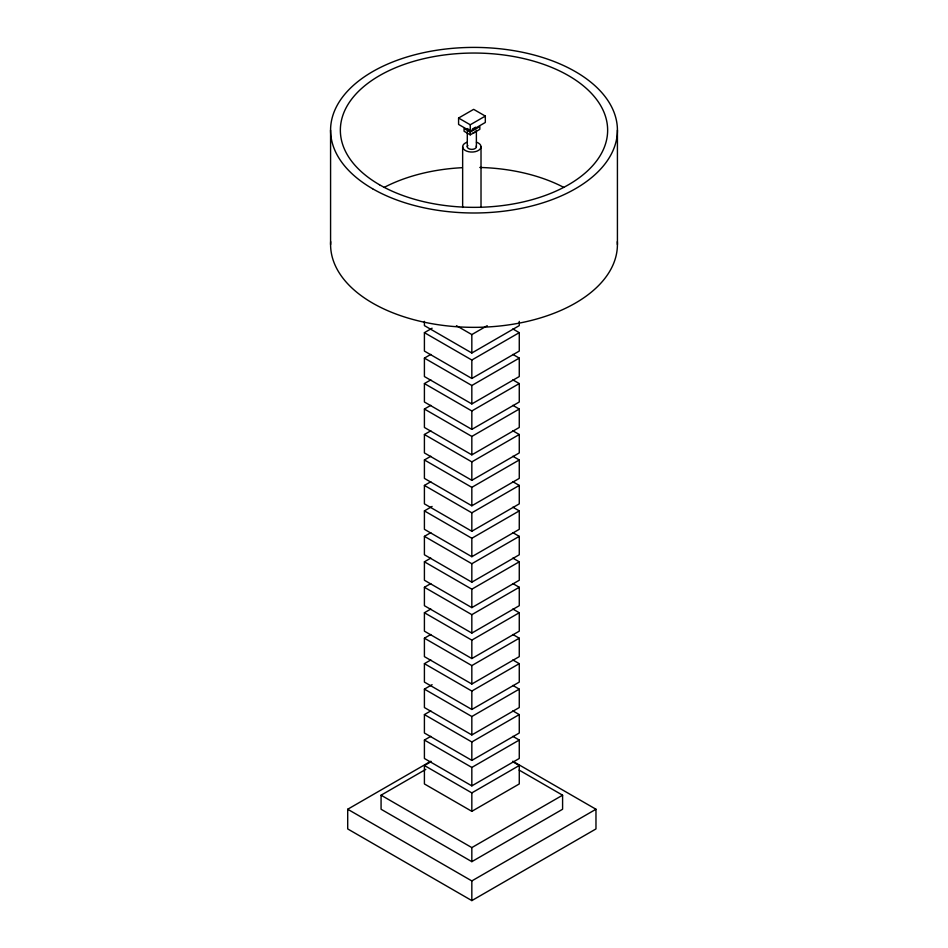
<?xml version="1.0" encoding="UTF-8"?>
<svg xmlns="http://www.w3.org/2000/svg" width="948" height="948" viewBox="0 0 948 948"><rect width="100%" height="100%" fill="white"/><g stroke="black" fill="none" stroke-linecap="round" stroke-linejoin="round"><path stroke-width="1.42" d="M458.583 118.038L473.644 109.352L485.317 116.083L485.317 122.47L470.255 131.168L458.583 124.425L458.583 118.038L470.255 124.781L485.317 116.083M472.4 129.047L475.612 127.198M470.255 132.104L479.83 126.582L479.83 129.319L470.255 134.841L464.07 131.262L464.07 128.525L470.255 132.104L470.255 134.841M512.856 328.944L519.267 332.653L519.267 351.08L471.831 378.465L424.408 351.08L424.408 332.653L432.098 328.209M512.856 354.41L519.267 358.107L519.267 376.546L471.831 403.931L424.408 376.546L424.408 358.107L430.819 354.41M456.45 325.685L471.831 334.573L487.213 325.685M424.408 321.372L424.408 325.614L471.831 353L519.267 325.614L519.267 321.372M512.856 379.875L519.267 383.573L519.267 402.011L471.831 429.385L424.408 402.011L424.408 383.573L430.819 379.875M424.408 332.653L471.831 360.027L519.267 332.653M512.856 405.341L519.267 409.038L519.267 427.465L471.831 454.85L424.408 427.465L424.408 409.038L430.819 405.341M424.408 358.107L471.831 385.492L519.267 358.107M512.856 430.795L519.267 434.504L519.267 452.931L471.831 480.316L424.408 452.931L424.408 434.504L430.819 430.795M424.408 383.573L471.831 410.958L519.267 383.573M512.856 456.261L519.267 459.958L519.267 478.396L471.831 505.782L424.408 478.396L424.408 459.958L430.819 456.261M424.408 409.038L471.831 436.424L519.267 409.038M512.856 481.726L519.267 485.423L519.267 503.862L471.831 531.236L424.408 503.862L424.408 485.423L430.819 481.726M424.408 434.504L471.831 461.877L519.267 434.504M512.856 507.192L519.267 510.889L519.267 529.316L471.831 556.701L424.408 529.316L424.408 510.889L432.098 506.445M424.408 459.958L471.831 487.343L519.267 459.958M512.856 532.646L519.267 536.355L519.267 554.781L471.831 582.167L424.408 554.781L424.408 536.355L430.819 532.646M424.408 485.423L471.831 512.809L519.267 485.423M512.856 558.111L519.267 561.809L519.267 580.247L471.831 607.632L424.408 580.247L424.408 561.809L430.819 558.111M424.408 510.889L471.831 538.274L519.267 510.889M512.856 583.577L519.267 587.274L519.267 605.701L471.831 633.086L424.408 605.701L424.408 587.274L430.819 583.577M424.408 536.355L471.831 563.728L519.267 536.355M512.856 609.031L519.267 612.74L519.267 631.167L471.831 658.552L424.408 631.167L424.408 612.74L430.819 609.031M424.408 561.809L471.831 589.194L519.267 561.809M512.856 634.496L519.267 638.194L519.267 656.632L471.831 684.018L424.408 656.632L424.408 638.194L430.819 634.496M424.408 587.274L471.831 614.66L519.267 587.274M512.856 659.962L519.267 663.659L519.267 682.098L471.831 709.471L424.408 682.098L424.408 663.659L430.819 659.962M424.408 612.74L471.831 640.113L519.267 612.74M512.856 685.428L519.267 689.125L519.267 707.552L471.831 734.937L424.408 707.552L424.408 689.125L432.098 684.681M424.408 638.194L471.831 665.579L519.267 638.194M512.856 710.881L519.267 714.591L519.267 733.017L471.831 760.403L424.408 733.017L424.408 714.591L430.819 710.881M424.408 663.659L471.831 691.045L519.267 663.659M512.856 736.347L519.267 740.044L519.267 758.483L471.831 785.868L424.408 758.483L424.408 740.044L430.819 736.347M424.408 689.125L471.831 716.51L519.267 689.125M512.785 761.22L595.972 809.248L595.972 828.931L471.831 900.6L347.703 828.931L347.703 809.248L430.89 761.22M512.856 761.813L519.267 765.51L519.267 783.949L471.831 811.322L424.408 783.949L424.408 765.51L430.819 761.813M424.408 714.591L471.831 741.964L519.267 714.591M519.137 770.096L562.591 795.194L562.591 809.248L471.831 861.649L381.072 809.248L381.072 795.194L425.818 769.361M424.408 740.044L471.831 767.43L519.267 740.044M424.408 765.51L471.831 792.895L519.267 765.51M381.072 795.194L471.831 847.595L562.591 795.194M347.703 809.248L471.831 880.917L595.972 809.248M467.21 128.525L469.248 129.698M617.421 130.196L617.421 244.548M481.015 146.762L481.015 207.458M476.382 130.362L476.382 146.762M471.831 334.573L471.831 353M471.831 360.027L471.831 378.465M471.831 385.492L471.831 403.931M471.831 410.958L471.831 429.385M471.831 436.424L471.831 454.85M471.831 461.877L471.831 480.316M471.831 487.343L471.831 505.782M471.831 512.809L471.831 531.236M471.831 538.274L471.831 556.701M471.831 563.728L471.831 582.167M471.831 589.194L471.831 607.632M471.831 614.66L471.831 633.086M471.831 640.113L471.831 658.552M471.831 665.579L471.831 684.018M471.831 691.045L471.831 709.471M471.831 716.51L471.831 734.937M471.831 741.964L471.831 760.403M471.831 767.43L471.831 785.868M471.831 792.895L471.831 811.322M471.831 847.595L471.831 861.649M471.831 880.917L471.831 900.6M470.255 124.781L470.255 131.168M467.293 131.725L467.293 146.762M462.648 146.762L462.648 207.458M330.579 130.196L330.579 244.548M476.429 142.164A9.184 5.297 0 0 1 478.87 150.163A9.184 5.297 0 0 1 464.804 150.163A9.184 5.297 0 0 1 467.246 142.164M476.228 146.075A4.539 2.619 0 0 1 471.239 149.357A4.539 2.619 0 0 1 467.897 145.447M476.228 131.037A4.539 2.619 0 0 1 473.016 132.886M617.326 241.681A143.421 82.796 0 0 1 474 327.344A143.421 82.796 0 0 1 330.674 241.681M384.296 187.349A133.644 77.155 0 0 1 462.387 167.678M479.795 167.464A133.644 77.155 0 0 1 563.705 187.349M379.496 184.753A133.644 77.155 0 0 0 603.082 150.175A133.644 77.155 0 0 0 439.41 55.671A133.644 77.155 0 0 0 379.496 184.753M372.588 188.747A143.421 82.796 0 0 0 612.527 151.633A143.421 82.796 0 0 0 436.886 50.22A143.421 82.796 0 0 0 372.588 188.747"/></g></svg>
